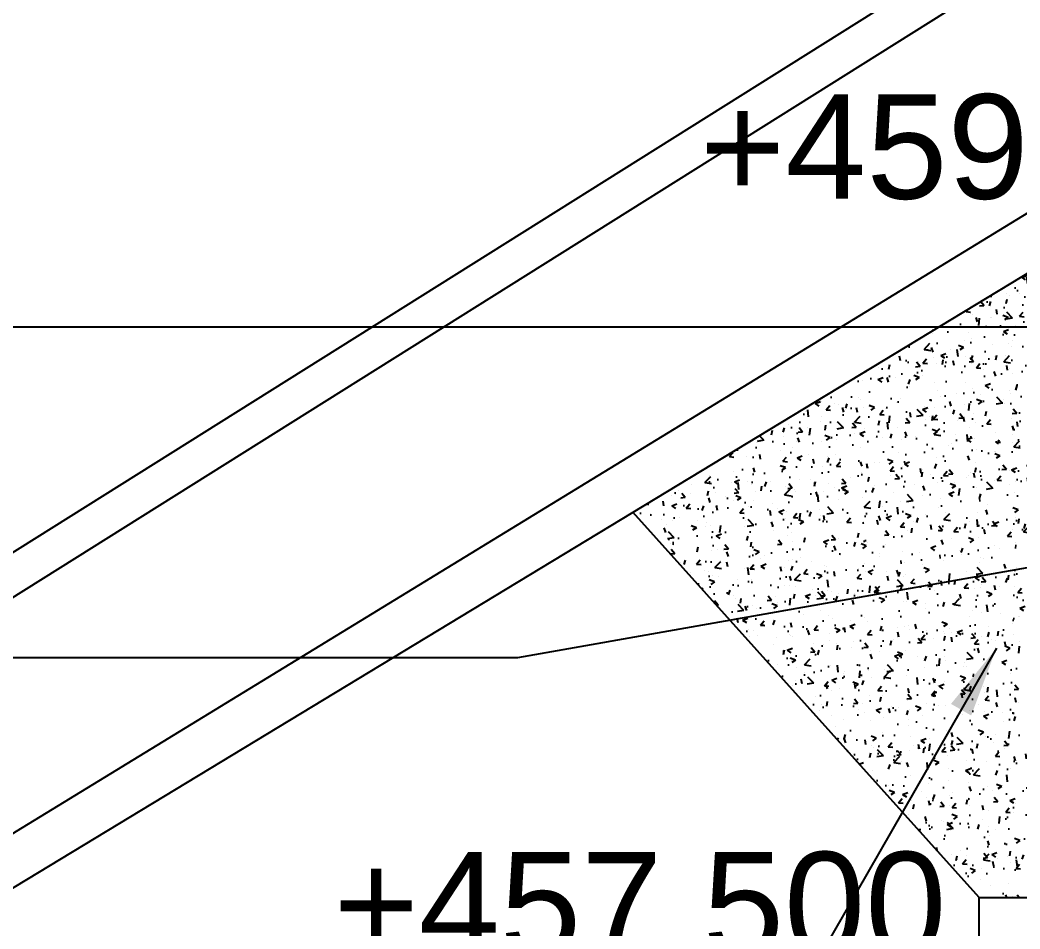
# Model space of a CAD drawing. Header units: millimetres. Extents: x 5124 to 6568637, y 2311 to 91879094.
# Drawn here: x 3497857 to 3499197, y 45956858 to 45958076 of the extents above; entities that cross this region are included whole.
import ezdxf

# ---------------------------------------------------------------- set-up
doc = ezdxf.new("R2010")
doc.units = ezdxf.units.MM
doc.header["$MEASUREMENT"] = 0
for name, color, linetype in [('DIMENSION', 7, 'Continuous'), ('DRAWING', 7, 'Continuous'), ('TEXT', 7, 'Continuous')]:
    doc.layers.add(name, color=color, linetype=linetype)
doc.styles.get("Standard").update_dxf_attribs({"font": 'arial.ttf', "height": 120})
doc.dimstyles.get("Standard").update_dxf_attribs({"dimtxt": 200, "dimasz": 110, "dimexe": 0.18, "dimexo": 0.0625, "dimgap": 0.09, "dimtad": 0, "dimtih": 1, "dimtoh": 1, "dimdec": 0, "dimzin": 0, "dimdsep": 46, "dimtxsty": 'Standard', "dimblk": 'OBLIQUE', "dimcen": 0.09, "dimse1": 1, "dimse2": 1, "dimadec": 0, "dimazin": 0, "dimtfac": 1, "dimtdec": 0, "dimtofl": 0, "dimtmove": 0, "dimatfit": 3, "dimfxl": 1, "dimtolj": 1, "dimtzin": 0, "dimarcsym": 0})

# ---------------------------------------------------------------- blocks, each defined once
blk = doc.blocks.new('_Oblique')
at = {"color": 0, "linetype": 'ByBlock', "lineweight": -2}
blk.add_line((-0.5, -0.5), (0.5, 0.5), dxfattribs=at)
blk = doc.blocks.new('*D77')
at = {"layer": 'Defpoints', "color": 0}
for p in [(3499747, 45957881.5), (3494415.5, 45957828.5), (3494415.5, 45957664.5)]:
    blk.add_point(p, dxfattribs=at)
at = {"layer": 'DIMENSION', "color": 0, "lineweight": -2}
for p, q in [((3494415.5, 45957664.5), (3496902.1, 45957664.5)), ((3499747, 45957664.5), (3497260.4, 45957664.5))]:
    blk.add_line(p, q, dxfattribs=at)
at = {"layer": 'DIMENSION', "color": 0, "lineweight": -2, "xscale": 95, "yscale": 95, "zscale": 95, "rotation": 180}
blk.add_blockref('_Oblique', (3494415.5, 45957664.5), dxfattribs=at)
at = {"layer": 'DIMENSION', "color": 0, "lineweight": -2, "xscale": 95, "yscale": 95, "zscale": 95}
blk.add_blockref('_Oblique', (3499747, 45957664.5), dxfattribs=at)
at = {"layer": 'DIMENSION', "color": 0, "insert": (3497081.2, 45957664.5), "char_height": 120, "attachment_point": 5}
blk.add_mtext('\\A1;8000', dxfattribs=at)

msp = doc.modelspace()

# ---------------------------------------------------------------- hatches: boundary and pattern name
at = {"layer": 'DRAWING'}
h = msp.add_hatch(dxfattribs=at)
h.set_pattern_fill('AR-CONC,_O', color=256, scale=10)
h.set_pattern_definition([(50, (0, 0), (71.72601826, -6.2752135), [7.5, -82.5]), (355, (0, 0), (-13.87513336, 75.21921337), [6, -66]), (100.4514, (5.98, -0.52), (57.85093817, 68.94395421), [6.374019, -70.1142112]), (46.1842, (0, 20), (106.72410486, -16.55190143), [11.25, -123.75]), (96.6356, (8.89, 18.62), (93.46627055, 97.4117871), [9.5610288, -105.1713]), (351.1842, (0, 20), (93.46619451, 97.4118601), [9, -99]), (21, (10, 15), (59.69070521, -40.26188907), [7.5, -82.5]), (326, (10, 15), (24.33153319, 72.5150045), [6, -66]), (71.4514, (14.974, 11.645), (84.02226286, 32.25304967), [6.374019, -70.1142112]), (37.5, (0, 0), (1.215985532, 33.289385383), [0, -65.2, 0, -67, 0, -66.25]), (7.5, (0, 0), (26.306953744, 39.441171188), [0, -38.2, 0, -63.7, 0, -25.25]), (327.5, (-22.3, 0), (53.382243617, -2.255487173), [0, -25, 0, -78, 0, -103.5]), (317.5, (-32.3, 0), (58.318616934, 10.010498233), [0, -32.5, 0, -51.8, 0, -73.5])])
h.paths.add_polyline_path([(3499739, 45957858.6), (3499739, 45958059.6), (3499705.1, 45958039.1), (3499705.9, 45958038), (3499702.9, 45958037.8), (3499079.7, 45957660.3), (3499080, 45957660), (3499079.1, 45957659.9), (3498677.8, 45957416.8), (3499142, 45956900.5), (3499404, 45956900.5), (3499511.8, 45957208.9), (3499512.8, 45957214.4), (3499513.3, 45957213.1)])
h.paths.add_polyline_path([(3499040.2, 45957318.1), (3499038.4, 45957320.1), (3499037.9, 45957317.8)], flags=16)
h.paths.add_polyline_path([(3498732.1, 45957798.4), (3499624.8, 45957798.4), (3499624.8, 45958012.9), (3498732.1, 45958012.9)], flags=25)

# ---------------------------------------------------------------- linework, layer by layer
for p, q in [((3499179.1, 45957709.3), (3499179.1, 45957709.3)), ((3499182.2, 45957706.7), (3499182.2, 45957706.7)), ((3499195.3, 45957709.1), (3499195.3, 45957709.1)), ((3499148.3, 45957693.2), (3499142.4, 45957692.7)), ((3499148.4, 45957693.2), (3499143.5, 45957698.9)), ((3499178.3, 45957696.1), (3499179.4, 45957702.3)), ((3499129.8, 45957682.4), (3499129.8, 45957682.4)), ((3499133.4, 45957681.3), (3499133.4, 45957681.3)), ((3499180.8, 45957677.7), (3499173.8, 45957680.4)), ((3499186.7, 45957676.6), (3499178.9, 45957684.7)), ((3499139.9, 45957671.5), (3499137.8, 45957677.5)), ((3499141.3, 45957667), (3499142.4, 45957676.5)), ((3499157.7, 45957678.1), (3499157.7, 45957678.1)), ((3499158.5, 45957678), (3499158.5, 45957678)), ((3499180.8, 45957677.7), (3499175.8, 45957674.3)), ((3499186.7, 45957676.6), (3499177.8, 45957675.2)), ((3499180.3, 45957676), (3499180.3, 45957676)), ((3499190, 45957666.9), (3499190, 45957666.9)), ((3499080, 45957660), (3499079.1, 45957659.9)), ((3499079.1, 45957656.6), (3499079.1, 45957656.6)), ((3499080, 45957660), (3499079.7, 45957660.3)), ((3499083.2, 45957662.4), (3499083.2, 45957662.4)), ((3499128, 45957657), (3499128, 45957657)), ((3499136.6, 45957664.6), (3499136.6, 45957664.6)), ((3499121.1, 45957637.4), (3499114.1, 45957640.1)), ((3499121.9, 45957646.8), (3499121.9, 45957646.8)), ((3499131, 45957649.1), (3499131, 45957649.1)), ((3499159.7, 45957641.8), (3499159.7, 45957641.8)), ((3499181.5, 45957642.7), (3499181.5, 45957642.7)), ((3499184.8, 45957638.5), (3499184.8, 45957638.5)), ((3499186.3, 45957647), (3499186.3, 45957647)), ((3499080.2, 45957631.2), (3499078.2, 45957637.3)), ((3499104, 45957635.1), (3499104, 45957635.1)), ((3499121.1, 45957637.4), (3499116.1, 45957634)), ((3499124.2, 45957625), (3499124.2, 45957625)), ((3499162.3, 45957625.1), (3499162.3, 45957625.1)), ((3499164.4, 45957620.9), (3499165.6, 45957627.1)), ((3499177.6, 45957627.2), (3499177.6, 45957627.2)), ((3499017.5, 45957620.5), (3499017.5, 45957620.5)), ((3499021, 45957608.3), (3499022.1, 45957614.6)), ((3499022.1, 45957624), (3499022.1, 45957624)), ((3499062.7, 45957611.7), (3499056.8, 45957611.2)), ((3499062.8, 45957611.7), (3499057.9, 45957617.5)), ((3499060, 45957619), (3499060, 45957619)), ((3499070.8, 45957622.7), (3499070.8, 45957622.7)), ((3499080.3, 45957623.3), (3499080.3, 45957623.3)), ((3499085, 45957615.7), (3499085, 45957615.7)), ((3499092.7, 45957614.6), (3499093.8, 45957620.9)), ((3499134.5, 45957618), (3499128.5, 45957617.5)), ((3499134.5, 45957618), (3499129.7, 45957623.7)), ((3499132.2, 45957615.8), (3499132.2, 45957615.8)), ((3498991, 45957605.4), (3498988.9, 45957605.3)), ((3498991, 45957605.4), (3498990.4, 45957606.2)), ((3499007.5, 45957610.1), (3499007.5, 45957610.1)), ((3499061.4, 45957597.1), (3499054.4, 45957599.8)), ((3499065.8, 45957600.1), (3499065.8, 45957600.1)), ((3499148.2, 45957607.4), (3499148.2, 45957607.4)), ((3499164.2, 45957599), (3499162.2, 45957605)), ((3499182.7, 45957609.4), (3499182.7, 45957609.4)), ((3499186, 45957602.4), (3499186, 45957602.4)), ((3498985.3, 45957592.9), (3498985.3, 45957592.9)), ((3499020.5, 45957591), (3499018.5, 45957597)), ((3499030.1, 45957597.1), (3499030.1, 45957597.1)), ((3499048.4, 45957584.5), (3499048.4, 45957584.5)), ((3499061.4, 45957597.1), (3499056.4, 45957593.8)), ((3499081.5, 45957590), (3499081.5, 45957590)), ((3499124.1, 45957590.1), (3499124.1, 45957590.1)), ((3499086.3, 45957579.6), (3499086.3, 45957579.6)), ((3499090.3, 45957571.6), (3499090.3, 45957571.6)), ((3499111.3, 45957576.3), (3499111.3, 45957576.3)), ((3499133.4, 45957582.5), (3499133.4, 45957582.5)), ((3499143.7, 45957573.9), (3499143.7, 45957573.9)), ((3499182.4, 45957580.1), (3499182.4, 45957580.1)), ((3499183.9, 45957576.1), (3499183.9, 45957576.1)), ((3498930.2, 45957564.9), (3498930.2, 45957564.9)), ((3498948.7, 45957561.7), (3498948.7, 45957561.7)), ((3498953.3, 45957560.4), (3498953.3, 45957560.4)), ((3498980.9, 45957570.2), (3498980.9, 45957570.2)), ((3498983.5, 45957567.1), (3498983.5, 45957567.1)), ((3499001.7, 45957556.9), (3498994.7, 45957559.6)), ((3499031.4, 45957563.8), (3499031.4, 45957563.8)), ((3499036.9, 45957569.4), (3499036.9, 45957569.4)), ((3499069.2, 45957558.2), (3499069.2, 45957558.2)), ((3499104.5, 45957558.7), (3499102.5, 45957564.8)), ((3499122.6, 45957560.5), (3499122.6, 45957560.5)), ((3499128, 45957553), (3499129.1, 45957562.5)), ((3499145.4, 45957564.9), (3499138.4, 45957567.6)), ((3499145.4, 45957564.9), (3499140.5, 45957561.5)), ((3499173.5, 45957562.6), (3499164.6, 45957561.2)), ((3499173.4, 45957562.6), (3499165.7, 45957570.7)), ((3499174.5, 45957567.9), (3499174.5, 45957567.9)), ((3499176, 45957562.7), (3499176, 45957562.7)), ((3498909.1, 45957551.4), (3498909.1, 45957551.4)), ((3498930.1, 45957544.4), (3498930.1, 45957544.4)), ((3498960.8, 45957550.7), (3498958.8, 45957556.8)), ((3498962.5, 45957553.7), (3498962.5, 45957553.7)), ((3498986.5, 45957556.7), (3498986.5, 45957556.7)), ((3499001.7, 45957556.9), (3498996.8, 45957553.5)), ((3499011.6, 45957553.4), (3499011.6, 45957553.4)), ((3499011.6, 45957550.4), (3499011.6, 45957550.4)), ((3499015.8, 45957555.9), (3499015.8, 45957555.9)), ((3499021.3, 45957536.4), (3499022.4, 45957545.9)), ((3499066.7, 45957546.1), (3499057.8, 45957544.7)), ((3499066.7, 45957546.1), (3499058.9, 45957554.2)), ((3499074.7, 45957545.1), (3499074.7, 45957545.1)), ((3499078.8, 45957539.4), (3499080, 45957545.6)), ((3499082.7, 45957556.7), (3499082.7, 45957556.7)), ((3499120.6, 45957542.8), (3499115.8, 45957548.5)), ((3499134.6, 45957549.2), (3499134.6, 45957549.2)), ((3499150.5, 45957545.6), (3499151.7, 45957551.9)), ((3499192.3, 45957549), (3499186.3, 45957548.5)), ((3499192.3, 45957549.1), (3499187.5, 45957554.8)), ((3498886.8, 45957533.9), (3498886.8, 45957533.9)), ((3498929.3, 45957538.5), (3498929.3, 45957538.5)), ((3498935.4, 45957526.8), (3498936.5, 45957533.1)), ((3498960, 45957529.5), (3498952.2, 45957537.6)), ((3498977.1, 45957530.2), (3498972.3, 45957536)), ((3498982.1, 45957536.9), (3498982.1, 45957536.9)), ((3499007.1, 45957533.1), (3499008.2, 45957539.4)), ((3499048.9, 45957536.5), (3499042.9, 45957536)), ((3499048.9, 45957536.5), (3499044.1, 45957542.2)), ((3499069.9, 45957540.4), (3499069.9, 45957540.4)), ((3499112.6, 45957540.1), (3499112.6, 45957540.1)), ((3499120.6, 45957542.8), (3499114.6, 45957542.3)), ((3499137.6, 45957536.8), (3499137.6, 45957536.8)), ((3499185.2, 45957542.8), (3499185.2, 45957542.8)), ((3499188.5, 45957526.5), (3499186.5, 45957532.5)), ((3498853.3, 45957513), (3498847.1, 45957519.4)), ((3498863.6, 45957520.5), (3498864.8, 45957526.8)), ((3498880, 45957518.1), (3498880, 45957518.1)), ((3498905.4, 45957523.9), (3498899.4, 45957523.4)), ((3498905.4, 45957524), (3498900.6, 45957529.7)), ((3498911.8, 45957530.6), (3498911.8, 45957530.6)), ((3498914.6, 45957519.9), (3498915.7, 45957529.4)), ((3498942, 45957516.6), (3498935, 45957519.3)), ((3498960, 45957529.5), (3498951.1, 45957528.1)), ((3498977.1, 45957530.2), (3498971.2, 45957529.7)), ((3498975, 45957522.3), (3498975, 45957522.3)), ((3498987.7, 45957528.5), (3498987.7, 45957528.5)), ((3499032.6, 45957530.5), (3499032.6, 45957530.5)), ((3499044.8, 45957518.5), (3499042.8, 45957524.5)), ((3499046, 45957518.5), (3499046, 45957518.5)), ((3499056.8, 45957518.5), (3499056.8, 45957518.5)), ((3499085.8, 45957524.6), (3499078.8, 45957527.3)), ((3499085.7, 45957524.6), (3499080.8, 45957521.3)), ((3499083.9, 45957523.4), (3499083.9, 45957523.4)), ((3499110.2, 45957520.8), (3499110.2, 45957520.8)), ((3499128.3, 45957530.4), (3499128.3, 45957530.4)), ((3499163.6, 45957523.1), (3499163.6, 45957523.1)), ((3499186.6, 45957520.4), (3499186.6, 45957520.4)), ((3498843.3, 45957509.5), (3498843.3, 45957509.5)), ((3498853.3, 45957513), (3498844.4, 45957511.6)), ((3498896.7, 45957511.8), (3498896.7, 45957511.8)), ((3498901.1, 45957510.4), (3498899.1, 45957516.5)), ((3498931.3, 45957511.1), (3498931.3, 45957511.1)), ((3498942, 45957516.6), (3498937.1, 45957513.2)), ((3498950.1, 45957514), (3498950.1, 45957514)), ((3499003.4, 45957516.3), (3499003.4, 45957516.3)), ((3499012.8, 45957517.3), (3499012.8, 45957517.3)), ((3499037.9, 45957514), (3499037.9, 45957514)), ((3499101, 45957505.7), (3499101, 45957505.7)), ((3499104.3, 45957508.5), (3499104.3, 45957508.5)), ((3499135.9, 45957515.9), (3499135.9, 45957515.9)), ((3499186.4, 45957509.5), (3499186.4, 45957509.5)), ((3498830.7, 45957491.2), (3498830.7, 45957491.2)), ((3498875.2, 45957499.4), (3498875.2, 45957499.4)), ((3498891.2, 45957503.5), (3498891.2, 45957503.5)), ((3498913.1, 45957494.4), (3498913.1, 45957494.4)), ((3498938.1, 45957491.1), (3498938.1, 45957491.1)), ((3498949.5, 45957493.5), (3498949.5, 45957493.5)), ((3498983.3, 45957503.6), (3498983.3, 45957503.6)), ((3499033.8, 45957497.2), (3499033.8, 45957497.2)), ((3499128.8, 45957486.2), (3499126.8, 45957492.2)), ((3499138.9, 45957500.7), (3499138.9, 45957500.7)), ((3499162.6, 45957498.4), (3499162.6, 45957498.4)), ((3499169.8, 45957492.4), (3499162.8, 45957495.1)), ((3499163.9, 45957497.4), (3499163.9, 45957497.4)), ((3499169.8, 45957492.4), (3499164.8, 45957489)), ((3498882.4, 45957476.4), (3498875.4, 45957479)), ((3498881.2, 45957484.8), (3498881.2, 45957484.8)), ((3498932.6, 45957477.8), (3498932.6, 45957477.8)), ((3498985.1, 45957478.2), (3498983.1, 45957484.2)), ((3499001.3, 45957482.8), (3499001.3, 45957482.8)), ((3499007.8, 45957483.5), (3499007.8, 45957483.5)), ((3499026.1, 45957484.4), (3499019.1, 45957487.1)), ((3499026.1, 45957484.4), (3499021.1, 45957481)), ((3499039.2, 45957477.8), (3499039.2, 45957477.8)), ((3499085.1, 45957490.1), (3499085.1, 45957490.1)), ((3499137.1, 45957482.7), (3499137.1, 45957482.7)), ((3499178.5, 45957473.8), (3499173.6, 45957479.6)), ((3498780, 45957465.5), (3498780, 45957465.5)), ((3498813.3, 45957471.6), (3498813.3, 45957471.6)), ((3498838.4, 45957468.3), (3498838.4, 45957468.3)), ((3498841.4, 45957470.2), (3498839.4, 45957476.2)), ((3498882.3, 45957476.3), (3498877.4, 45957473)), ((3498984.5, 45957470.3), (3498984.5, 45957470.3)), ((3498993.2, 45957457.9), (3498994.4, 45957464.1)), ((3499022.9, 45957465.2), (3499022.9, 45957465.2)), ((3499035, 45957461.3), (3499030.2, 45957467)), ((3499035, 45957463.9), (3499035, 45957463.9)), ((3499064.2, 45957474.5), (3499064.2, 45957474.5)), ((3499064.9, 45957464.1), (3499066.1, 45957470.4)), ((3499066.1, 45957473.5), (3499066.1, 45957473.5)), ((3499076.3, 45957467.4), (3499076.3, 45957467.4)), ((3499106.7, 45957467.6), (3499100.7, 45957467)), ((3499106.7, 45957467.6), (3499101.9, 45957473.3)), ((3499127.3, 45957466.2), (3499127.3, 45957466.2)), ((3499129.7, 45957469.7), (3499129.7, 45957469.7)), ((3499136.7, 45957470.4), (3499137.8, 45957476.7)), ((3499178.4, 45957473.8), (3499172.5, 45957473.3)), ((3499183.1, 45957472), (3499183.1, 45957472)), ((3499187.6, 45957476.3), (3499187.6, 45957476.3)), ((3498756, 45957453.9), (3498756, 45957453.9)), ((3498778.6, 45957463.8), (3498778.6, 45957463.8)), ((3498809.4, 45957456.2), (3498809.4, 45957456.2)), ((3498831.9, 45957458), (3498831.9, 45957458)), ((3498837, 45957453.8), (3498837, 45957453.8)), ((3498849.8, 45957445.3), (3498850.9, 45957451.6)), ((3498862.8, 45957458.4), (3498862.8, 45957458.4)), ((3498882.4, 45957451.6), (3498882.4, 45957451.6)), ((3498891.5, 45957448.7), (3498886.7, 45957454.5)), ((3498901.5, 45957460), (3498901.5, 45957460)), ((3498916.1, 45957460.7), (3498916.1, 45957460.7)), ((3498921.5, 45957451.6), (3498922.6, 45957457.9)), ((3498939.4, 45957455), (3498939.4, 45957455)), ((3498963.3, 45957455), (3498957.3, 45957454.5)), ((3498963.3, 45957455), (3498958.5, 45957460.8)), ((3498964.4, 45957451.7), (3498964.4, 45957451.7)), ((3498969.5, 45957462.9), (3498969.5, 45957462.9)), ((3499001.8, 45957451.8), (3499001.8, 45957451.8)), ((3499035, 45957461.3), (3499029, 45957460.8)), ((3499055.2, 45957454), (3499055.2, 45957454)), ((3499069.2, 45957445.9), (3499067.1, 45957452)), ((3499086.4, 45957456.9), (3499086.4, 45957456.9)), ((3499110.1, 45957452.1), (3499103.1, 45957454.8)), ((3499110.1, 45957452.1), (3499105.1, 45957448.7)), ((3499108.6, 45957456.3), (3499108.6, 45957456.3)), ((3499124.4, 45957463.4), (3499124.4, 45957463.4)), ((3499160.2, 45957448.7), (3499152.4, 45957456.8)), ((3499162, 45957458.5), (3499162, 45957458.5)), ((3499165.2, 45957461.2), (3499165.2, 45957461.2)), ((3499182.7, 45957453.4), (3499182.7, 45957453.4)), ((3499190.2, 45957457.9), (3499190.2, 45957457.9)), ((3498729.9, 45957439.2), (3498729.9, 45957439.2)), ((3498734.9, 45957440.5), (3498734.9, 45957440.5)), ((3498738.6, 45957445.4), (3498738.6, 45957445.4)), ((3498748.1, 45957436.2), (3498743.3, 45957441.9)), ((3498754.7, 45957441.9), (3498754.7, 45957441.9)), ((3498778, 45957439), (3498779.2, 45957445.3)), ((3498788.3, 45957442.7), (3498788.3, 45957442.7)), ((3498801.8, 45957437.1), (3498801.8, 45957437.1)), ((3498819.8, 45957442.5), (3498813.8, 45957441.9)), ((3498819.8, 45957442.5), (3498815, 45957448.2)), ((3498822.7, 45957436.1), (3498815.7, 45957438.8)), ((3498841.7, 45957445), (3498841.7, 45957445)), ((3498891.5, 45957448.7), (3498885.6, 45957448.2)), ((3498895.1, 45957447.2), (3498895.1, 45957447.2)), ((3498895.3, 45957443.8), (3498895.3, 45957443.8)), ((3498925.4, 45957437.9), (3498923.4, 45957444)), ((3498933.8, 45957444.5), (3498933.8, 45957444.5)), ((3498948.4, 45957449.5), (3498948.4, 45957449.5)), ((3498966.4, 45957444.1), (3498959.4, 45957446.8)), ((3498966.4, 45957444.1), (3498961.4, 45957440.7)), ((3499027.6, 45957443.4), (3499027.6, 45957443.4)), ((3499053.5, 45957432.1), (3499045.7, 45957440.2)), ((3499065.5, 45957438.4), (3499065.5, 45957438.4)), ((3499114.8, 45957439), (3499115.9, 45957448.5)), ((3499138.3, 45957449.4), (3499138.3, 45957449.4)), ((3499160.2, 45957448.7), (3499151.3, 45957447.3)), ((3499188.8, 45957443), (3499188.8, 45957443)), ((3498706.3, 45957432.8), (3498706.6, 45957434.3)), ((3498748.1, 45957436.2), (3498742.1, 45957435.7)), ((3498781.7, 45957429.9), (3498779.7, 45957436)), ((3498781.2, 45957432.2), (3498781.2, 45957432.2)), ((3498813, 45957431.9), (3498813, 45957431.9)), ((3498822.7, 45957436.1), (3498817.7, 45957432.7)), ((3498833.1, 45957424.7), (3498833.1, 45957424.7)), ((3498839.6, 45957432.1), (3498839.6, 45957432.1)), ((3498864.7, 45957428.8), (3498864.7, 45957428.8)), ((3498946.7, 45957415.6), (3498939, 45957423.7)), ((3498953.6, 45957433.8), (3498953.6, 45957433.8)), ((3498985.7, 45957437), (3498985.7, 45957437)), ((3499008, 45957422.5), (3499009.2, 45957432)), ((3499011.9, 45957423.8), (3499011.9, 45957423.8)), ((3499036.2, 45957430.6), (3499036.2, 45957430.6)), ((3499053.5, 45957432.1), (3499044.6, 45957430.7)), ((3499090.5, 45957435.1), (3499090.5, 45957435.1)), ((3499153.6, 45957426.8), (3499153.6, 45957426.8)), ((3498702, 45957414.3), (3498702, 45957414.3)), ((3498871.3, 45957421.9), (3498871.3, 45957421.9)), ((3498883.6, 45957418.3), (3498883.6, 45957418.3)), ((3498901.3, 45957405.9), (3498902.4, 45957415.4)), ((3498927.8, 45957420.5), (3498927.8, 45957420.5)), ((3498929.6, 45957411.9), (3498929.6, 45957411.9)), ((3498935, 45957411.2), (3498935, 45957411.2)), ((3498946.7, 45957415.6), (3498937.9, 45957414.2)), ((3498965.7, 45957415.5), (3498965.7, 45957415.5)), ((3498989.4, 45957412.1), (3498989.4, 45957412.1)), ((3498990.7, 45957412.2), (3498990.7, 45957412.2)), ((3499009.5, 45957405.7), (3499007.4, 45957411.7)), ((3499042.8, 45957414.4), (3499042.8, 45957414.4)), ((3499050.4, 45957411.9), (3499043.4, 45957414.5)), ((3499050.4, 45957411.8), (3499045.4, 45957408.5)), ((3499070.2, 45957413.8), (3499070.2, 45957413.8)), ((3499087.6, 45957423.6), (3499087.6, 45957423.6)), ((3499096.2, 45957416.6), (3499096.2, 45957416.6)), ((3499139.5, 45957416.1), (3499139.5, 45957416.1)), ((3499149.6, 45957418.9), (3499149.6, 45957418.9)), ((3499153.2, 45957413.7), (3499151.1, 45957419.7)), ((3499194.1, 45957419.9), (3499187.1, 45957422.5)), ((3499194.1, 45957419.8), (3499189.1, 45957416.5)), ((3499191.5, 45957421.8), (3499191.5, 45957421.8)), ((3498716.5, 45957406.9), (3498716.5, 45957406.9)), ((3498722.5, 45957400.8), (3498722.5, 45957400.8)), ((3498731.1, 45957405.9), (3498731.1, 45957405.9)), ((3498739.9, 45957409.3), (3498739.9, 45957409.3)), ((3498763, 45957395.8), (3498756, 45957398.5)), ((3498764.9, 45957406), (3498764.9, 45957406)), ((3498774.8, 45957396.9), (3498774.8, 45957396.9)), ((3498775.9, 45957403.1), (3498775.9, 45957403.1)), ((3498782.4, 45957398.9), (3498782.4, 45957398.9)), ((3498794.6, 45957389.4), (3498795.7, 45957398.9)), ((3498828.1, 45957397.7), (3498828.1, 45957397.7)), ((3498829.3, 45957405.3), (3498829.3, 45957405.3)), ((3498840, 45957399), (3498831.1, 45957397.6)), ((3498840, 45957399), (3498832.2, 45957407.1)), ((3498865.8, 45957397.7), (3498863.7, 45957403.7)), ((3498882.7, 45957407.6), (3498882.7, 45957407.6)), ((3498906.7, 45957403.8), (3498899.7, 45957406.5)), ((3498906.7, 45957403.8), (3498901.7, 45957400.5)), ((3498936, 45957409.8), (3498936, 45957409.8)), ((3498986.9, 45957403.7), (3498986.9, 45957403.7)), ((3498988, 45957401.8), (3498988, 45957401.8)), ((3499037.4, 45957397.3), (3499037.4, 45957397.3)), ((3499053.9, 45957403.9), (3499053.9, 45957403.9)), ((3499092.9, 45957392.3), (3499088, 45957398.1)), ((3499091.8, 45957398.9), (3499091.8, 45957398.9)), ((3499122.8, 45957395.2), (3499123.9, 45957401.5)), ((3499128.6, 45957403.8), (3499128.6, 45957403.8)), ((3499164.6, 45957398.6), (3499158.6, 45957398.1)), ((3499164.6, 45957398.6), (3499159.8, 45957404.4)), ((3499190, 45957409.7), (3499190, 45957409.7)), ((3499194.5, 45957401.5), (3499195.7, 45957407.7)), ((3498722, 45957389.7), (3498720, 45957395.7)), ((3498733.3, 45957382.4), (3498725.5, 45957390.6)), ((3498763, 45957395.8), (3498758, 45957392.5)), ((3498833.1, 45957386.9), (3498833.1, 45957386.9)), ((3498834.4, 45957391.4), (3498834.4, 45957391.4)), ((3498865.9, 45957392.7), (3498865.9, 45957392.7)), ((3498884.9, 45957385), (3498884.9, 45957385)), ((3498891, 45957389.4), (3498891, 45957389.4)), ((3498949.4, 45957379.8), (3498944.6, 45957385.5)), ((3498979.3, 45957382.7), (3498980.5, 45957388.9)), ((3499021.1, 45957386.1), (3499015.1, 45957385.5)), ((3499021.1, 45957386.1), (3499016.3, 45957391.8)), ((3499046.3, 45957391.8), (3499046.3, 45957391.8)), ((3499051.1, 45957388.9), (3499052.2, 45957395.2)), ((3499092.8, 45957392.3), (3499086.9, 45957391.8)), ((3499088.8, 45957390.3), (3499088.8, 45957390.3)), ((3499116.8, 45957395.7), (3499116.8, 45957395.7)), ((3499180, 45957387.3), (3499180, 45957387.3)), ((3499186.9, 45957393.8), (3499186.9, 45957393.8)), ((3498733.3, 45957382.4), (3498724.4, 45957381.1)), ((3498728.3, 45957374.8), (3498728.3, 45957374.8)), ((3498732.3, 45957372.6), (3498732.3, 45957372.6)), ((3498764.2, 45957363.8), (3498765.3, 45957370.1)), ((3498805.9, 45957367.2), (3498801.1, 45957373)), ((3498835.9, 45957370.1), (3498837, 45957376.4)), ((3498877.7, 45957373.5), (3498871.7, 45957373)), ((3498877.7, 45957373.5), (3498872.9, 45957379.3)), ((3498891.4, 45957376.9), (3498891.4, 45957376.9)), ((3498907.6, 45957376.4), (3498908.8, 45957382.6)), ((3498936.2, 45957377.9), (3498936.2, 45957377.9)), ((3498949.4, 45957379.8), (3498943.4, 45957379.3)), ((3498949.8, 45957365.4), (3498947.7, 45957371.5)), ((3498954.1, 45957381.1), (3498954.1, 45957381.1)), ((3498990.7, 45957371.6), (3498983.7, 45957374.3)), ((3498990.7, 45957371.6), (3498985.7, 45957368.2)), ((3498988.1, 45957370.4), (3498988.1, 45957370.4)), ((3498992, 45957376.1), (3498992, 45957376.1)), ((3499017, 45957372.8), (3499017, 45957372.8)), ((3499093.5, 45957373.4), (3499091.5, 45957379.5)), ((3499104.6, 45957381.8), (3499104.6, 45957381.8)), ((3499134.4, 45957379.6), (3499127.4, 45957382.3)), ((3499134.4, 45957379.6), (3499129.4, 45957376.2)), ((3499140.7, 45957382.8), (3499140.7, 45957382.8)), ((3499162.9, 45957371.8), (3499162.9, 45957371.8)), ((3499191.2, 45957376.4), (3499191.2, 45957376.4)), ((3498734.2, 45957361), (3498728.5, 45957360.5)), ((3498734.2, 45957361), (3498729.4, 45957366.7)), ((3498766.2, 45957369.9), (3498766.2, 45957369.9)), ((3498783.6, 45957365.6), (3498783.6, 45957365.6)), ((3498791.2, 45957366.6), (3498791.2, 45957366.6)), ((3498805.9, 45957367.2), (3498800, 45957366.7)), ((3498806.1, 45957357.4), (3498804, 45957363.5)), ((3498835.6, 45957358.1), (3498835.6, 45957358.1)), ((3498847, 45957363.6), (3498840, 45957366.3)), ((3498847, 45957363.6), (3498842, 45957360.2)), ((3498854.4, 45957358.2), (3498854.4, 45957358.2)), ((3498949.8, 45957366.8), (3498949.8, 45957366.8)), ((3498955.5, 45957358.7), (3498955.5, 45957358.7)), ((3499008.1, 45957356.8), (3499008.1, 45957356.8)), ((3499008.9, 45957361), (3499008.9, 45957361)), ((3499038.7, 45957364), (3499038.7, 45957364)), ((3499062.3, 45957363.3), (3499062.3, 45957363.3)), ((3499080.2, 45957364.5), (3499080.2, 45957364.5)), ((3499090, 45957357), (3499090, 45957357)), ((3499115.7, 45957365.5), (3499115.7, 45957365.5)), ((3499118.1, 45957359.5), (3499118.1, 45957359.5)), ((3499169, 45957367.8), (3499169, 45957367.8)), ((3498742, 45957349.7), (3498742, 45957349.7)), ((3498795.4, 45957352), (3498795.4, 45957352)), ((3498848.8, 45957354.2), (3498848.8, 45957354.2)), ((3498886.1, 45957351.7), (3498886.1, 45957351.7)), ((3498892.3, 45957353.3), (3498892.3, 45957353.3)), ((3498902.1, 45957356.5), (3498902.1, 45957356.5)), ((3498917.3, 45957350), (3498917.3, 45957350)), ((3498934.4, 45957345.3), (3498934.4, 45957345.3)), ((3498937.4, 45957344.6), (3498937.4, 45957344.6)), ((3498987.8, 45957347.6), (3498987.8, 45957347.6)), ((3499041.2, 45957349.8), (3499041.2, 45957349.8)), ((3499066.4, 45957346.8), (3499066.4, 45957346.8)), ((3499094.6, 45957352.1), (3499094.6, 45957352.1)), ((3499141.9, 45957349.5), (3499141.9, 45957349.5)), ((3499143.1, 45957356.2), (3499143.1, 45957356.2)), ((3499148, 45957354.3), (3499148, 45957354.3)), ((3499177.5, 45957341.2), (3499175.5, 45957347.2)), ((3498754.6, 45957335.4), (3498754.6, 45957335.4)), ((3498774.3, 45957338.6), (3498774.3, 45957338.6)), ((3498778.9, 45957337.2), (3498778.9, 45957337.2)), ((3498784.8, 45957332.3), (3498784.8, 45957332.3)), ((3498792.5, 45957330.4), (3498792.5, 45957330.4)), ((3498827.7, 45957340.8), (3498827.7, 45957340.8)), ((3498881, 45957343.1), (3498881, 45957343.1)), ((3498890.1, 45957325.2), (3498888.1, 45957331.2)), ((3498931, 45957331.3), (3498924, 45957334)), ((3498931, 45957331.3), (3498926, 45957328)), ((3498980.4, 45957341.6), (3498980.4, 45957341.6)), ((3498989.4, 45957337.1), (3498989.4, 45957337.1)), ((3499018.3, 45957336.7), (3499018.3, 45957336.7)), ((3499033.8, 45957333.2), (3499031.8, 45957339.2)), ((3499039.9, 45957330.7), (3499039.9, 45957330.7)), ((3499043.4, 45957333.4), (3499043.4, 45957333.4)), ((3499074.7, 45957339.3), (3499067.7, 45957342)), ((3499074.7, 45957339.3), (3499069.7, 45957336)), ((3499101.5, 45957325.1), (3499102.6, 45957334.6)), ((3499124.7, 45957336.8), (3499124.7, 45957336.8)), ((3499146.9, 45957334.7), (3499138, 45957333.3)), ((3499146.9, 45957334.7), (3499139.1, 45957342.8)), ((3499180.6, 45957326.3), (3499181.8, 45957332.5)), ((3499192.5, 45957343.1), (3499192.5, 45957343.1)), ((3498787.3, 45957323.3), (3498780.3, 45957326)), ((3498787.3, 45957323.3), (3498782.3, 45957319.9)), ((3498817.5, 45957327.1), (3498817.5, 45957327.1)), ((3498836.8, 45957324.8), (3498836.8, 45957324.8)), ((3498837.3, 45957327.2), (3498837.3, 45957327.2)), ((3498880.7, 45957318.8), (3498880.7, 45957318.8)), ((3498887.3, 45957318.4), (3498887.3, 45957318.4)), ((3498895.6, 45957317.2), (3498895.6, 45957317.2)), ((3498994.8, 45957308.5), (3498995.9, 45957318)), ((3499007.3, 45957310.8), (3499002.4, 45957316.6)), ((3499040.2, 45957318.1), (3499031.3, 45957316.8)), ((3499040.2, 45957318.1), (3499032.4, 45957326.3)), ((3499037.2, 45957313.7), (3499038.3, 45957320)), ((3499079, 45957317.1), (3499073, 45957316.6)), ((3499079, 45957317.1), (3499074.2, 45957322.9)), ((3499091.2, 45957323.7), (3499091.2, 45957323.7)), ((3499106.5, 45957325.1), (3499106.5, 45957325.1)), ((3499108.9, 45957320), (3499110.1, 45957326.3)), ((3499144.4, 45957320.1), (3499144.4, 45957320.1)), ((3499150.7, 45957323.4), (3499144.7, 45957322.9)), ((3499150.7, 45957323.4), (3499145.9, 45957329.1)), ((3499169.4, 45957316.8), (3499169.4, 45957316.8)), ((3499183, 45957326.8), (3499183, 45957326.8)), ((3499188.9, 45957316.9), (3499188.9, 45957316.9)), ((3498813.3, 45957305.2), (3498813.3, 45957305.2)), ((3498863.8, 45957298.3), (3498859, 45957304)), ((3498868.6, 45957303.4), (3498868.6, 45957303.4)), ((3498893.7, 45957301.2), (3498894.9, 45957307.4)), ((3498918.6, 45957313.8), (3498918.6, 45957313.8)), ((3498922, 45957305.7), (3498922, 45957305.7)), ((3498933.5, 45957301.6), (3498925.7, 45957309.7)), ((3498935.5, 45957304.6), (3498929.5, 45957304)), ((3498935.5, 45957304.6), (3498930.7, 45957310.3)), ((3498938.6, 45957311.4), (3498938.6, 45957311.4)), ((3498943.6, 45957310.5), (3498943.6, 45957310.5)), ((3498953.9, 45957307.2), (3498953.9, 45957307.2)), ((3498965.5, 45957307.4), (3498966.6, 45957313.7)), ((3498975.4, 45957307.9), (3498975.4, 45957307.9)), ((3498990.6, 45957303.9), (3498990.6, 45957303.9)), ((3499007.2, 45957310.8), (3499001.3, 45957310.3)), ((3499028.8, 45957310.2), (3499028.8, 45957310.2)), ((3499082.2, 45957312.4), (3499082.2, 45957312.4)), ((3499117.8, 45957300.9), (3499115.8, 45957307)), ((3499135.6, 45957314.7), (3499135.6, 45957314.7)), ((3499143.2, 45957316.2), (3499143.2, 45957316.2)), ((3499158.8, 45957307.1), (3499151.7, 45957309.8)), ((3499158.7, 45957307.1), (3499153.8, 45957303.7)), ((3499193.7, 45957309.8), (3499193.7, 45957309.8)), ((3498786.1, 45957299), (3498786.1, 45957299)), ((3498792.1, 45957292), (3498787.3, 45957297.8)), ((3498792.1, 45957292), (3498790.2, 45957291.8)), ((3498815.3, 45957301.2), (3498815.3, 45957301.2)), ((3498818.8, 45957291), (3498818.8, 45957291)), ((3498826.8, 45957285), (3498819, 45957293.2)), ((3498822, 45957294.9), (3498823.2, 45957301.1)), ((3498830.4, 45957284.9), (3498828.4, 45957290.9)), ((3498838, 45957291.5), (3498838, 45957291.5)), ((3498863.8, 45957298.3), (3498857.8, 45957297.8)), ((3498871.3, 45957291.1), (3498864.3, 45957293.8)), ((3498871.3, 45957291.1), (3498866.3, 45957287.7)), ((3498871.6, 45957295.2), (3498871.6, 45957295.2)), ((3498888.1, 45957292), (3498889.2, 45957301.5)), ((3498933.5, 45957301.6), (3498924.6, 45957300.2)), ((3498974.1, 45957292.9), (3498972.1, 45957298.9)), ((3499006.8, 45957302.2), (3499006.8, 45957302.2)), ((3499015, 45957299.1), (3499008, 45957301.8)), ((3499015, 45957299.1), (3499010.1, 45957295.7)), ((3499012.2, 45957297.2), (3499012.2, 45957297.2)), ((3499041.1, 45957297.5), (3499041.1, 45957297.5)), ((3499044.6, 45957297.2), (3499044.6, 45957297.2)), ((3499069.7, 45957293.9), (3499069.7, 45957293.9)), ((3499092.4, 45957290.4), (3499092.4, 45957290.4)), ((3498826.8, 45957285), (3498817.9, 45957283.7)), ((3498843.8, 45957287.7), (3498843.8, 45957287.7)), ((3498888.5, 45957285.1), (3498888.5, 45957285.1)), ((3498907, 45957279.4), (3498907, 45957279.4)), ((3498929.9, 45957285.2), (3498929.9, 45957285.2)), ((3498939.9, 45957278.1), (3498939.9, 45957278.1)), ((3499070.5, 45957287.2), (3499070.5, 45957287.2)), ((3499128.8, 45957277.1), (3499128.8, 45957277.1)), ((3499132.8, 45957285.6), (3499132.8, 45957285.6)), ((3499144.4, 45957282.9), (3499144.4, 45957282.9)), ((3499170.7, 45957280.6), (3499170.7, 45957280.6)), ((3499194.9, 45957276.5), (3499194.9, 45957276.5)), ((3499195.7, 45957277.3), (3499195.7, 45957277.3)), ((3498944.9, 45957274.4), (3498944.9, 45957274.4)), ((3498969.9, 45957271.1), (3498969.9, 45957271.1)), ((3498988.2, 45957275.2), (3498988.2, 45957275.2)), ((3498991.8, 45957270.6), (3498991.8, 45957270.6)), ((3499042.3, 45957264.2), (3499042.3, 45957264.2)), ((3499046.6, 45957265.2), (3499046.6, 45957265.2)), ((3499058.1, 45957260.6), (3499056.1, 45957266.7)), ((3499099.1, 45957266.8), (3499092.1, 45957269.5)), ((3499099.1, 45957266.8), (3499094.1, 45957263.5)), ((3499155, 45957263.6), (3499155, 45957263.6)), ((3499187.2, 45957267.1), (3499187.2, 45957267.1)), ((3498833.4, 45957260.2), (3498833.4, 45957260.2)), ((3498834.7, 45957250.1), (3498834.7, 45957250.1)), ((3498839.2, 45957258.2), (3498839.2, 45957258.2)), ((3498845.1, 45957251.5), (3498845.1, 45957251.5)), ((3498888.1, 45957252.3), (3498888.1, 45957252.3)), ((3498889.7, 45957251.8), (3498889.7, 45957251.8)), ((3498891.7, 45957250.2), (3498891.7, 45957250.2)), ((3498914.4, 45957252.6), (3498912.4, 45957258.7)), ((3498941.5, 45957254.6), (3498941.5, 45957254.6)), ((3498955.3, 45957258.8), (3498948.3, 45957261.5)), ((3498955.3, 45957258.8), (3498950.4, 45957255.4)), ((3498994.9, 45957256.8), (3498994.9, 45957256.8)), ((3499033.1, 45957262.8), (3499033.1, 45957262.8)), ((3499048.3, 45957259.1), (3499048.3, 45957259.1)), ((3499070.9, 45957257.8), (3499070.9, 45957257.8)), ((3499093.6, 45957257.1), (3499093.6, 45957257.1)), ((3499095, 45957244.8), (3499096.2, 45957251)), ((3499096, 45957254.5), (3499096, 45957254.5)), ((3499101.6, 45957261.3), (3499101.6, 45957261.3)), ((3499104.9, 45957255.2), (3499104.9, 45957255.2)), ((3499136.8, 45957248.2), (3499132, 45957253.9)), ((3499133.9, 45957250.2), (3499133.9, 45957250.2)), ((3499145.6, 45957249.6), (3499145.6, 45957249.6)), ((3499166.8, 45957251), (3499167.9, 45957257.3)), ((3499187.3, 45957252.4), (3499187.3, 45957252.4)), ((3498867, 45957238.9), (3498867, 45957238.9)), ((3498870.1, 45957248.2), (3498870.1, 45957248.2)), ((3498920.4, 45957241.1), (3498920.4, 45957241.1)), ((3498933.3, 45957239.9), (3498933.3, 45957239.9)), ((3498941.1, 45957244.8), (3498941.1, 45957244.8)), ((3498950.1, 45957240.2), (3498950.1, 45957240.2)), ((3498951.6, 45957232.2), (3498952.7, 45957238.5)), ((3498973.8, 45957243.4), (3498973.8, 45957243.4)), ((3498993.4, 45957235.6), (3498988.6, 45957241.4)), ((3498993, 45957237.3), (3498993, 45957237.3)), ((3499023.3, 45957238.5), (3499024.5, 45957244.8)), ((3499027.2, 45957245.6), (3499027.2, 45957245.6)), ((3499065.1, 45957241.9), (3499059.1, 45957241.4)), ((3499065.1, 45957241.9), (3499060.3, 45957247.6)), ((3499080.6, 45957247.9), (3499080.6, 45957247.9)), ((3499136.8, 45957248.2), (3499130.8, 45957247.6)), ((3499159.1, 45957246.2), (3499159.1, 45957246.2)), ((3499163.2, 45957245.2), (3499163.2, 45957245.2)), ((3499183.1, 45957234.6), (3499176.1, 45957237.3)), ((3499195, 45957227.7), (3499196.1, 45957237.2)), ((3499196.1, 45957243.2), (3499196.1, 45957243.2)), ((3498879.9, 45957225.9), (3498881, 45957232.2)), ((3498921.6, 45957229.3), (3498915.7, 45957228.8)), ((3498921.6, 45957229.3), (3498916.8, 45957235.1)), ((3498971.2, 45957234.9), (3498971.2, 45957234.9)), ((3498993.4, 45957235.6), (3498987.4, 45957235.1)), ((3498996.2, 45957231.6), (3498996.2, 45957231.6)), ((3498998.4, 45957220.4), (3498996.4, 45957226.4)), ((3499008.4, 45957230.2), (3499008.4, 45957230.2)), ((3499039.4, 45957226.6), (3499032.4, 45957229.2)), ((3499039.4, 45957226.5), (3499034.4, 45957223.2)), ((3499043.5, 45957230.9), (3499043.5, 45957230.9)), ((3499059.4, 45957223.3), (3499059.4, 45957223.3)), ((3499094.9, 45957223.8), (3499094.9, 45957223.8)), ((3499133.7, 45957220.7), (3499125.9, 45957228.8)), ((3499142.1, 45957228.4), (3499140.1, 45957234.4)), ((3499183.1, 45957234.6), (3499178.1, 45957231.2)), ((3498871.4, 45957212.1), (3498871.4, 45957212.1)), ((3498895.7, 45957218.5), (3498888.7, 45957221.2)), ((3498895.6, 45957218.5), (3498890.7, 45957215.2)), ((3498890.9, 45957218.5), (3498890.9, 45957218.5)), ((3498942.3, 45957211.5), (3498942.3, 45957211.5)), ((3499026.9, 45957204.2), (3499019.2, 45957212.3)), ((3499066.7, 45957220.2), (3499066.7, 45957220.2)), ((3499088.3, 45957211.1), (3499089.4, 45957220.6)), ((3499097.2, 45957218.3), (3499097.2, 45957218.3)), ((3499121.5, 45957210.5), (3499121.5, 45957210.5)), ((3499122.3, 45957215), (3499122.3, 45957215)), ((3499133.7, 45957220.7), (3499124.8, 45957219.3)), ((3499125, 45957210.2), (3499125, 45957210.2)), ((3499146.8, 45957216.3), (3499146.8, 45957216.3)), ((3499174.9, 45957212.8), (3499174.9, 45957212.8)), ((3498896.5, 45957208.8), (3498896.5, 45957208.8)), ((3498908, 45957201.5), (3498908, 45957201.5)), ((3498959.6, 45957200.5), (3498959.6, 45957200.5)), ((3498961.4, 45957203.7), (3498961.4, 45957203.7)), ((3498981.5, 45957194.6), (3498982.6, 45957204.1)), ((3498994.2, 45957204), (3498994.2, 45957204)), ((3499014.8, 45957206), (3499014.8, 45957206)), ((3499027, 45957204.2), (3499018.1, 45957202.8)), ((3499044.7, 45957197.6), (3499044.7, 45957197.6)), ((3499068.2, 45957208.2), (3499068.2, 45957208.2)), ((3499123.4, 45957194.3), (3499116.4, 45957197)), ((3499183.3, 45957200.2), (3499183.3, 45957200.2)), ((3499185.4, 45957206.7), (3499185.4, 45957206.7)), ((3498892.2, 45957185.2), (3498892.2, 45957185.2)), ((3498895.9, 45957190.6), (3498895.9, 45957190.6)), ((3498920.2, 45957187.6), (3498911.3, 45957186.2)), ((3498920.2, 45957187.6), (3498912.4, 45957195.7)), ((3498938.7, 45957180.1), (3498936.7, 45957186.2)), ((3498979.7, 45957186.3), (3498972.7, 45957189)), ((3498979.7, 45957186.3), (3498974.7, 45957182.9)), ((3498997.5, 45957195.5), (3498997.5, 45957195.5)), ((3499022.5, 45957192.2), (3499022.5, 45957192.2)), ((3499082.5, 45957188.1), (3499080.4, 45957194.2)), ((3499085.7, 45957183.9), (3499085.7, 45957183.9)), ((3499096.1, 45957190.5), (3499096.1, 45957190.5)), ((3499123.4, 45957194.3), (3499118.4, 45957190.9)), ((3499148, 45957183), (3499148, 45957183)), ((3499194.7, 45957179.2), (3499189.9, 45957185)), ((3498897.7, 45957172.6), (3498897.7, 45957172.6)), ((3498922.8, 45957169.4), (3498922.8, 45957169.4)), ((3498943.5, 45957178.2), (3498943.5, 45957178.2)), ((3498954.2, 45957180.6), (3498954.2, 45957180.6)), ((3498995.4, 45957170.7), (3498995.4, 45957170.7)), ((3499009.4, 45957163.3), (3499010.6, 45957169.5)), ((3499012.5, 45957170.5), (3499012.5, 45957170.5)), ((3499051.2, 45957166.7), (3499046.4, 45957172.4)), ((3499081.2, 45957169.5), (3499082.3, 45957175.8)), ((3499122.9, 45957173), (3499117, 45957172.4)), ((3499123, 45957173), (3499118.1, 45957178.7)), ((3499123.5, 45957178.9), (3499123.5, 45957178.9)), ((3499148.6, 45957175.6), (3499148.6, 45957175.6)), ((3499152.9, 45957175.8), (3499154, 45957182.1)), ((3499194.7, 45957179.2), (3499188.7, 45957178.7)), ((3498930.2, 45957158.6), (3498930.2, 45957158.6)), ((3498937.7, 45957157), (3498938.9, 45957163.3)), ((3498979.5, 45957160.4), (3498973.5, 45957159.9)), ((3498979.5, 45957160.4), (3498974.7, 45957166.2)), ((3498985.9, 45957161), (3498985.9, 45957161)), ((3499023.8, 45957156.1), (3499023.8, 45957156.1)), ((3499051.2, 45957166.7), (3499045.2, 45957166.2)), ((3499046, 45957164.3), (3499046, 45957164.3)), ((3499063.7, 45957154), (3499056.7, 45957156.7)), ((3499070.8, 45957160.5), (3499070.8, 45957160.5)), ((3499087.6, 45957157.1), (3499087.6, 45957157.1)), ((3499097.3, 45957157.3), (3499097.3, 45957157.3)), ((3499141, 45957159.4), (3499141, 45957159.4)), ((3499166.5, 45957155.9), (3499164.5, 45957161.9)), ((3499194.4, 45957161.7), (3499194.4, 45957161.7)), ((3498927.5, 45957150.4), (3498927.5, 45957150.4)), ((3498944.7, 45957144.9), (3498944.7, 45957144.9)), ((3498980.9, 45957152.6), (3498980.9, 45957152.6)), ((3498988.5, 45957148.6), (3498988.5, 45957148.6)), ((3499022.8, 45957147.9), (3499020.7, 45957153.9)), ((3499034.3, 45957154.9), (3499034.3, 45957154.9)), ((3499048.8, 45957152.8), (3499048.8, 45957152.8)), ((3499063.7, 45957154), (3499058.7, 45957150.7)), ((3499066.6, 45957143.7), (3499066.6, 45957143.7)), ((3499112, 45957144.4), (3499112, 45957144.4)), ((3499119.9, 45957146), (3499119.9, 45957146)), ((3499129.1, 45957150.5), (3499129.1, 45957150.5)), ((3499149.2, 45957149.8), (3499149.2, 45957149.8)), ((3499173.3, 45957148.2), (3499173.3, 45957148.2)), ((3498949.1, 45957129.9), (3498949.1, 45957129.9)), ((3498959.8, 45957139.2), (3498959.8, 45957139.2)), ((3498996.7, 45957137.4), (3498996.7, 45957137.4)), ((3499013.2, 45957141.5), (3499013.2, 45957141.5)), ((3499046.9, 45957138.6), (3499046.9, 45957138.6)), ((3499047.2, 45957131), (3499047.2, 45957131)), ((3499149.9, 45957139.5), (3499149.9, 45957139.5)), ((3499174.9, 45957136.2), (3499174.9, 45957136.2)), ((3499187.5, 45957140.5), (3499187.5, 45957140.5)), ((3499004, 45957113.8), (3498997, 45957116.5)), ((3499012.2, 45957121.6), (3499012.2, 45957121.6)), ((3499050.1, 45957116.6), (3499050.1, 45957116.6)), ((3499098.5, 45957124), (3499098.5, 45957124)), ((3499106.8, 45957115.6), (3499104.8, 45957121.7)), ((3499105.2, 45957128.6), (3499105.2, 45957128.6)), ((3499147.7, 45957121.8), (3499140.7, 45957124.5)), ((3499147.7, 45957121.8), (3499142.7, 45957118.4)), ((3499150.5, 45957116.5), (3499150.5, 45957116.5)), ((3499163.5, 45957118.6), (3499163.5, 45957118.6)), ((3499181.7, 45957113.7), (3499182.8, 45957123.2)), ((3498963.1, 45957107.6), (3498961, 45957113.7)), ((3498997.9, 45957104.1), (3498997.9, 45957104.1)), ((3499004, 45957113.8), (3498999, 45957110.4)), ((3499008.7, 45957103.6), (3499008.7, 45957103.6)), ((3499054.1, 45957104.1), (3499054.1, 45957104.1)), ((3499075, 45957097.1), (3499076.1, 45957106.6)), ((3499075.1, 45957113.3), (3499075.1, 45957113.3)), ((3499109.1, 45957097.7), (3499104.3, 45957103.5)), ((3499107.5, 45957106.3), (3499107.5, 45957106.3)), ((3499120.4, 45957106.8), (3499111.5, 45957105.4)), ((3499120.4, 45957106.8), (3499112.6, 45957114.9)), ((3499138.3, 45957105), (3499138.3, 45957105)), ((3499139, 45957100.6), (3499140.2, 45957106.9)), ((3499160.9, 45957108.6), (3499160.9, 45957108.6)), ((3499180.8, 45957104), (3499174.8, 45957103.5)), ((3499180.8, 45957104), (3499176, 45957109.8)), ((3498975.4, 45957090.5), (3498975.4, 45957090.5)), ((3498995.6, 45957088), (3498996.7, 45957094.3)), ((3499000.8, 45957101.8), (3499000.8, 45957101.8)), ((3499013.7, 45957090.2), (3499004.8, 45957088.8)), ((3499013.7, 45957090.2), (3499005.9, 45957098.3)), ((3499037.3, 45957091.5), (3499031.4, 45957090.9)), ((3499037.4, 45957091.5), (3499032.5, 45957097.2)), ((3499048.4, 45957097.7), (3499048.4, 45957097.7)), ((3499067, 45957093.6), (3499067, 45957093.6)), ((3499067.3, 45957094.3), (3499068.4, 45957100.6)), ((3499099.7, 45957090.7), (3499099.7, 45957090.7)), ((3499109.1, 45957097.7), (3499103.1, 45957097.2)), ((3499176.2, 45957100), (3499176.2, 45957100)), ((3499190.8, 45957083.4), (3499188.8, 45957089.4)), ((3499038.5, 45957082.2), (3499038.5, 45957082.2)), ((3499047.1, 45957075.4), (3499045.1, 45957081.4)), ((3499076.4, 45957077.2), (3499076.4, 45957077.2)), ((3499088, 45957081.5), (3499081, 45957084.2)), ((3499088, 45957081.5), (3499083, 45957078.2)), ((3499125.3, 45957083.6), (3499125.3, 45957083.6)), ((3499151.7, 45957083.2), (3499151.7, 45957083.2)), ((3498999.1, 45957070.8), (3498999.1, 45957070.8)), ((3499049.6, 45957064.4), (3499049.6, 45957064.4)), ((3499101.4, 45957073.9), (3499101.4, 45957073.9)), ((3499164.6, 45957065.6), (3499164.6, 45957065.6)), ((3499183.6, 45957073.5), (3499183.6, 45957073.5)), ((3499020.2, 45957050.7), (3499020.2, 45957050.7)), ((3499073.6, 45957053), (3499073.6, 45957053)), ((3499100.9, 45957057.4), (3499100.9, 45957057.4)), ((3499127, 45957055.2), (3499127, 45957055.2)), ((3499131.1, 45957043.1), (3499129.1, 45957049.1)), ((3499152.9, 45957049.9), (3499152.9, 45957049.9)), ((3499172.1, 45957049.3), (3499165.1, 45957052)), ((3499172, 45957049.3), (3499167.1, 45957045.9)), ((3499180.4, 45957057.5), (3499180.4, 45957057.5)), ((3499028.3, 45957041.3), (3499021.3, 45957044)), ((3499028.3, 45957041.3), (3499023.4, 45957037.9)), ((3499052.5, 45957039.5), (3499052.5, 45957039.5)), ((3499064.8, 45957042.7), (3499064.8, 45957042.7)), ((3499102.7, 45957037.7), (3499102.7, 45957037.7)), ((3499105.9, 45957041.8), (3499105.9, 45957041.8)), ((3499159.3, 45957044), (3499159.3, 45957044)), ((3499050.8, 45957031.1), (3499050.8, 45957031.1)), ((3499053.4, 45957019.1), (3499054.6, 45957025.4)), ((3499071.1, 45957033.9), (3499071.1, 45957033.9)), ((3499095.2, 45957022.5), (3499089.2, 45957022)), ((3499095.2, 45957022.5), (3499090.4, 45957028.3)), ((3499102.2, 45957024.1), (3499102.2, 45957024.1)), ((3499125.1, 45957025.4), (3499126.3, 45957031.6)), ((3499127.7, 45957034.4), (3499127.7, 45957034.4)), ((3499129.4, 45957023.9), (3499129.4, 45957023.9)), ((3499166.9, 45957028.8), (3499160.9, 45957028.3)), ((3499166.9, 45957028.8), (3499162.1, 45957034.5)), ((3499190.9, 45957026.1), (3499190.9, 45957026.1)), ((3499047.2, 45957011.9), (3499047.2, 45957011.9)), ((3499071.4, 45957002.8), (3499069.4, 45957008.9)), ((3499112.4, 45957009), (3499105.4, 45957011.7)), ((3499112.4, 45957009), (3499107.4, 45957005.6)), ((3499154.1, 45957016.6), (3499154.1, 45957016.6)), ((3499168.5, 45956999.7), (3499169.6, 45957009.2)), ((3499187.8, 45957013.9), (3499187.8, 45957013.9)), ((3499091.1, 45957003.3), (3499091.1, 45957003.3)), ((3499093.5, 45957002.1), (3499093.5, 45957002.1)), ((3499107.2, 45956992.8), (3499099.4, 45957000.9)), ((3499105.5, 45957001.9), (3499105.5, 45957001.9)), ((3499129, 45956998.3), (3499129, 45956998.3)), ((3499146.9, 45957004.4), (3499146.9, 45957004.4)), ((3499154.1, 45956995), (3499154.1, 45956995)), ((3499062.4, 45956989), (3499062.8, 45956992.7)), ((3499107.2, 45956992.8), (3499098.3, 45956991.4)), ((3499103.4, 45956990.8), (3499103.4, 45956990.8)), ((3499155.3, 45956983.3), (3499155.3, 45956983.3)), ((3499163.8, 45956991.9), (3499163.8, 45956991.9)), ((3499155.5, 45956970.6), (3499153.4, 45956976.6)), ((3499196.4, 45956976.8), (3499189.4, 45956979.4)), ((3499196.4, 45956976.7), (3499191.4, 45956973.4)), ((3499104.6, 45956957.5), (3499104.6, 45956957.5)), ((3499111.3, 45956950.2), (3499112.4, 45956956.4)), ((3499117.5, 45956963.8), (3499117.5, 45956963.8)), ((3499125.6, 45956956.9), (3499125.6, 45956956.9)), ((3499153.1, 45956953.6), (3499148.2, 45956959.3)), ((3499155.3, 45956958.8), (3499155.3, 45956958.8)), ((3499180.4, 45956955.5), (3499180.4, 45956955.5)), ((3499183, 45956956.4), (3499184.1, 45956962.7)), ((3499113, 45956951), (3499113, 45956951)), ((3499153, 45956953.6), (3499147.1, 45956953)), ((3499156.5, 45956950), (3499156.5, 45956950)), ((3499166.4, 45956953.3), (3499166.4, 45956953.3)), ((3499183.9, 45956946.9), (3499183.9, 45956946.9)), ((3499136.7, 45956936.5), (3499129.7, 45956939.2)), ((3499136.7, 45956936.5), (3499131.7, 45956933.1)), ((3499145.3, 45956939.9), (3499145.3, 45956939.9)), ((3499143.8, 45956924.4), (3499143.8, 45956924.4)), ((3499157.7, 45956916.7), (3499157.7, 45956916.7)), ((3499181.6, 45956919.4), (3499181.6, 45956919.4)), ((3499179, 45956900.5), (3499177.8, 45956904.1)), ((3499186.3, 45956902.5), (3499186.3, 45956902.5)), ((3499195.7, 45956900.5), (3499192.8, 45956903.5))]:
    msp.add_line(p, q, dxfattribs=at)
for points in [[(3491055.5, 45955728.5), (3495890.5, 45955728.5), (3501204, 45958947)], [(3491055.5, 45955790.5), (3495890.5, 45955790.5), (3501053.5, 45958947)], [(3500372, 45958947), (3495340.5, 45955790.5)], [(3500468, 45958947), (3495436.5, 45955790.5)], [(3499142, 45956900.5), (3498677.8, 45957416.8)]]:
    msp.add_lwpolyline(points, dxfattribs=at)
msp.add_lwpolyline([(3501024, 45956481), (3499142, 45956481), (3499142, 45956900.5), (3501024, 45956900.5)], close=True, dxfattribs=at)

# ---------------------------------------------------------------- texts
at = {"layer": 'TEXT'}
for s, p in [('+459.005', (3498767.8, 45957836.6)), ('+457.500', (3498276.9, 45956821.6))]:
    msp.add_text(s, height=140, dxfattribs=at).set_placement(p)

# ---------------------------------------------------------------- dimensions: what is measured, and where the dimension line sits
at = {"layer": 'DIMENSION'}
dim = msp.add_linear_dim(base=(3494415.5, 45957664.5), p1=(3499747, 45957881.5), p2=(3494415.5, 45957828.5), angle=180, text='8000', dimstyle='Standard', override={"dimasz": 95, "dimarcsym": 1}, dxfattribs=at)
dim.commit()
dim.dimension.update_dxf_attribs({"geometry": '*D77', "text_midpoint": (3497081.2, 45957664.5)})

# ---------------------------------------------------------------- leaders
at = {"layer": 'DRAWING'}
for points in [[(3500048.1, 45957491.3), (3498523.5, 45957221.5), (3497256.5, 45957221.5)], [(3499165, 45957234.5), (3498259.5, 45955656)]]:
    msp.add_leader(points, dimstyle='Standard', override={"dimasz": 95, "dimgap": 0.09, "dimtad": 0, "dimarcsym": 1}, dxfattribs=at)

doc.saveas('drawing.dxf')
